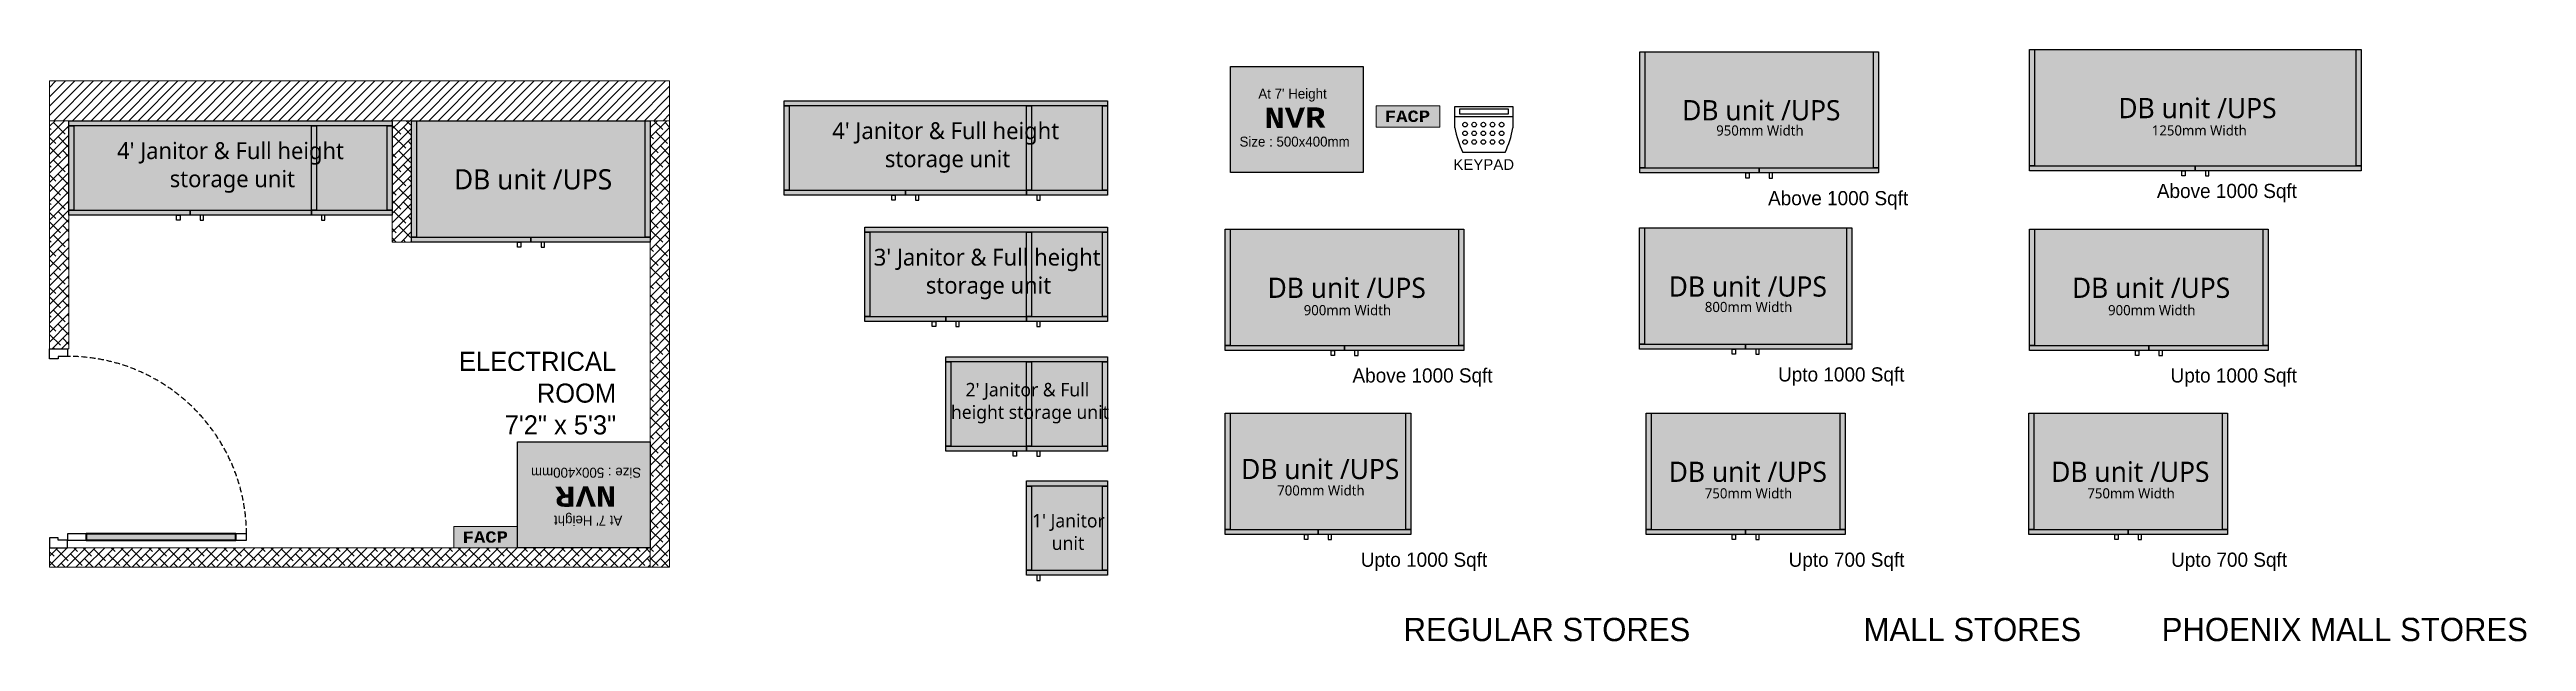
# Model space of a CAD drawing. Header units: millimetres. Extents: x 3696776 to 3706116, y -85011 to -82779.
import ezdxf
from ezdxf.entities.mleader import LeaderData, LeaderLine
from ezdxf.enums import TextEntityAlignment as Align
from ezdxf.math import Vec2, Vec3

# ---------------------------------------------------------------- set-up
doc = ezdxf.new("R2010")
doc.units = ezdxf.units.MM
doc.header["$LTSCALE"] = 0.5
doc.header["$MEASUREMENT"] = 0
doc.linetypes.add('HIDDEN2', pattern=[0.1875, 0.125, -0.0625])
for name, color, linetype, lineweight in [('.', 5, 'Continuous', 5), ('hatch', 252, 'Continuous', 9), ('TEXT', 7, 'Continuous', 30)]:
    doc.layers.add(name, color=color, linetype=linetype, lineweight=lineweight)
for name, color, linetype in [('door', 1, 'Continuous'), ('hacth', 7, 'Continuous'), ('PARTITION', 7, 'Continuous')]:
    doc.layers.add(name, color=color, linetype=linetype)
doc.styles.add('ARIAL', font='eurr____.ttf', dxfattribs={"height": 6})
doc.styles.add('SANSSERIF', font='sas_____.pfb')
doc.styles.get("Standard").update_dxf_attribs({"font": 'arial.ttf'})
doc.styles.add('style1', font='arial.ttf')
doc.styles.add('style2', font='courbd.ttf', dxfattribs={"height": 2})
pattern_1 = [(225, (12987.684, 5776.12), (17.67766953, -17.67766953), []), (315, (12987.684, 5776.12), (53.03300859, -17.67766953), [62.5, -37.5])]

# ---------------------------------------------------------------- blocks, each defined once
blk = doc.blocks.new('RFRWRW')
at = {"layer": 'PARTITION'}
h = blk.add_hatch(color=8, dxfattribs=at)
h.dxf.hatch_style = 1
h.paths.add_polyline_path([(3465216.3, -119827.3), (3466116.3, -119827.3), (3466116.3, -120284.5), (3465216.3, -120284.5)])
for points in [[(3465216.3, -120265.5), (3465216.3, -119827.3), (3465235.4, -119827.3), (3465235.4, -120265.5)], [(3466097.3, -120265.5), (3466097.3, -119827.3), (3466116.3, -119827.3), (3466116.3, -120265.5)], [(3465216.3, -120284.5), (3465216.3, -120265.5), (3465666.3, -120265.5), (3465666.3, -120284.5)], [(3465628.2, -120303.6), (3465615.5, -120303.6), (3465615.5, -120284.5), (3465628.2, -120284.5)], [(3465666.3, -120284.5), (3465666.3, -120265.5), (3466116.3, -120265.5), (3466116.3, -120284.5)], [(3465704.4, -120303.6), (3465717.1, -120303.6), (3465717.1, -120284.5), (3465704.4, -120284.5)]]:
    blk.add_lwpolyline(points, close=True)
at = {"color": 7}
blk.add_lwpolyline([(3465216.3, -119827.3), (3466116.3, -119827.3), (3466116.3, -120284.5), (3465216.3, -120284.5)], close=True, dxfattribs=at)
at = {"color": 7, "insert": (3465242.4, -120009.9), "char_height": 76.2, "attachment_point": 1}
blk.add_mtext_dynamic_manual_height_columns('\\pi133.76398;{\\fSegoe UI Light|b0|i0|c0|p34;DB unit /UPS}', width=838.125, gutter_width=25.4, heights=[0], dxfattribs=at)
blk = doc.blocks.new('DOOr')
at = {"layer": 'door', "lineweight": 35, "ltscale": 2, "true_color": 0x7aafdf}
h = blk.add_hatch(color=143, dxfattribs=at)
h.dxf.hatch_style = 1
h.paths.add_polyline_path([(20.11, -37.47), (20.11, -38.54), (45.21, -38.54), (45.21, -37.47)])
at = {"layer": 'door'}
for points in [[(13.98, -8.14), (13.98, -6.47), (16.98, -6.47), (16.98, -7.74), (15.41, -7.74), (15.41, -8.14), (13.98, -8.14)], [(13.98, -38.14), (13.98, -39.8), (16.98, -39.8), (16.98, -38.54), (15.41, -38.54), (15.41, -38.14), (13.98, -38.14)]]:
    blk.add_lwpolyline(points, dxfattribs=at)
blk.add_lwpolyline([(46.98, -38.54), (46.98, -37.47), (16.98, -37.47), (16.98, -38.54)], close=True, dxfattribs=at)
at = {"layer": 'door', "color": 143, "lineweight": 35, "ltscale": 2, "true_color": 0x7aafdf}
blk.add_lwpolyline([(45.21, -38.54), (45.21, -37.47), (20.11, -37.47), (20.11, -38.54)], close=True, dxfattribs=at)
at = {"layer": 'door', "color": 7, "linetype": 'HIDDEN2', "ltscale": 15}
blk.add_arc((17.05, -37.67), 29.93, 0.3762, 90.1354, dxfattribs=at)
blk = doc.blocks.new("4' Janitor & full height storage unit")
at = {"layer": 'PARTITION'}
h = blk.add_hatch(color=8, dxfattribs=at)
h.dxf.hatch_style = 1
h.paths.add_polyline_path([(-48, 0), (0, 0), (0, -14), (-48, -14)])
at = {"color": 7}
blk.add_lwpolyline([(-48, 0), (0, 0), (0, -14), (-48, -14)], close=True, dxfattribs=at)
for points in [[(-48, -0.75), (-48, 0), (0, 0), (0, -0.75)], [(-48, -13.25), (-48, -0.75), (-47.25, -0.75), (-47.25, -13.25)], [(-12, -13.25), (-12, -0.75), (-11.25, -0.75), (-11.25, -13.25)], [(-0.75, -13.25), (-0.75, -0.75), (0, -0.75), (0, -13.25)], [(-48, -14), (-48, -13.25), (-30, -13.25), (-30, -14)], [(-31.5, -14.75), (-32, -14.75), (-32, -14), (-31.5, -14)], [(-30, -14), (-30, -13.25), (-12, -13.25), (-12, -14)], [(-28.5, -14.75), (-28, -14.75), (-28, -14), (-28.5, -14)], [(-12, -14), (-12, -13.25), (0, -13.25), (0, -14)], [(-10.5, -14.75), (-10, -14.75), (-10, -14), (-10.5, -14)]]:
    blk.add_lwpolyline(points, close=True)
at = {"color": 7, "insert": (-40.77, -3.19), "char_height": 2.5, "attachment_point": 1}
blk.add_mtext_dynamic_manual_height_columns("\\pi-0.08185;{\\fSegoe UI Light|b0|i0|c0|p34;4' Janitor & Full height \\P\\pi7.73631;storage unit}", width=32.997, gutter_width=1, heights=[0], dxfattribs=at)
blk = doc.blocks.new("3' Janitor & full height storage unit")
at = {"layer": 'PARTITION'}
h = blk.add_hatch(color=8, dxfattribs=at)
h.dxf.hatch_style = 1
h.paths.add_polyline_path([(-36, 0), (0, 0), (0, -14), (-36, -14)])
at = {"color": 7}
blk.add_lwpolyline([(-36, 0), (0, 0), (0, -14), (-36, -14)], close=True, dxfattribs=at)
for points in [[(-36, -0.75), (-36, 0), (0, 0), (0, -0.75)], [(-36, -13.25), (-36, -0.75), (-35.25, -0.75), (-35.25, -13.25)], [(-12, -13.25), (-12, -0.75), (-11.25, -0.75), (-11.25, -13.25)], [(-0.75, -13.25), (-0.75, -0.75), (0, -0.75), (0, -13.25)], [(-36, -14), (-36, -13.25), (-24, -13.25), (-24, -14)], [(-25.5, -14.75), (-26, -14.75), (-26, -14), (-25.5, -14)], [(-24, -14), (-24, -13.25), (-12, -13.25), (-12, -14)], [(-22.5, -14.75), (-22, -14.75), (-22, -14), (-22.5, -14)], [(-12, -14), (-12, -13.25), (0, -13.25), (0, -14)], [(-10.5, -14.75), (-10, -14.75), (-10, -14), (-10.5, -14)]]:
    blk.add_lwpolyline(points, close=True)
at = {"color": 7, "insert": (-34.69, -3.19), "char_height": 2.5, "attachment_point": 1}
blk.add_mtext_dynamic_manual_height_columns("\\pi0.0027;{\\fSegoe UI Light|b0|i0|c0|p34;3' Janitor & Full height \\P\\pi7.73631;storage unit}", width=32.997, gutter_width=1, heights=[0], dxfattribs=at)
blk = doc.blocks.new("2' Janitor & full height storage unit")
at = {"layer": 'PARTITION'}
h = blk.add_hatch(color=8, dxfattribs=at)
h.dxf.hatch_style = 1
h.paths.add_polyline_path([(-24, 0), (0, 0), (0, -14), (-24, -14)])
at = {"color": 7}
blk.add_lwpolyline([(-24, 0), (0, 0), (0, -14), (-24, -14)], close=True, dxfattribs=at)
for points in [[(-24, -0.75), (-24, 0), (0, 0), (0, -0.75)], [(-24, -13.25), (-24, -0.75), (-23.25, -0.75), (-23.25, -13.25)], [(-12, -13.25), (-12, -0.75), (-11.25, -0.75), (-11.25, -13.25)], [(-0.75, -13.25), (-0.75, -0.75), (0, -0.75), (0, -13.25)], [(-24, -14), (-24, -13.25), (-12, -13.25), (-12, -14)], [(-13.5, -14.75), (-14, -14.75), (-14, -14), (-13.5, -14)], [(-12, -14), (-12, -13.25), (0, -13.25), (0, -14)], [(-10.5, -14.75), (-10, -14.75), (-10, -14), (-10.5, -14)]]:
    blk.add_lwpolyline(points, close=True)
at = {"color": 7, "insert": (-24.53, -3.86), "char_height": 2, "attachment_point": 1}
blk.add_mtext_dynamic_manual_height_columns("\\pi3.46426;{\\fSegoe UI Light|b0|i0|c0|p34;2' Janitor & Full \\P\\pi1.29899;height storage unit}", width=24.8588, gutter_width=1, heights=[0], dxfattribs=at)
blk = doc.blocks.new("1' Janitor unit")
at = {"layer": 'PARTITION'}
h = blk.add_hatch(color=8, dxfattribs=at)
h.dxf.hatch_style = 1
h.paths.add_polyline_path([(-12, 0), (0, 0), (0, -14), (-12, -14)])
at = {"color": 7}
blk.add_lwpolyline([(-12, 0), (0, 0), (0, -14), (-12, -14)], close=True, dxfattribs=at)
for points in [[(-12, -0.75), (-12, 0), (0, 0), (0, -0.75)], [(-12, -13.25), (-12, -0.75), (-11.25, -0.75), (-11.25, -13.25)], [(-0.75, -13.25), (-0.75, -0.75), (0, -0.75), (0, -13.25)], [(-12, -14), (-12, -13.25), (0, -13.25), (0, -14)], [(-10.5, -14.75), (-10, -14.75), (-10, -14), (-10.5, -14)]]:
    blk.add_lwpolyline(points, close=True)
at = {"color": 7, "insert": (-12.22, -4.89), "char_height": 2, "attachment_point": 1}
blk.add_mtext_dynamic_manual_height_columns("\\pi1.02364;{\\fSegoe UI Light|b0|i0|c0|p34;1' Janitor \\P\\pi3.9553;unit}", width=12.1477, gutter_width=1, heights=[0], dxfattribs=at)
blk = doc.blocks.new('T55')
h = blk.add_hatch(color=8)
h.dxf.hatch_style = 1
h.paths.add_polyline_path([(3462237.5, -119813), (3462737.8, -119813), (3462737.8, -120213), (3462237.5, -120213)])
blk.add_lwpolyline([(3462237.5, -119813), (3462737.8, -119813), (3462737.8, -120213), (3462237.5, -120213)], close=True)
at = {"style": 'style2'}
blk.add_text('NVR', height=76.34, rotation=0.41787, dxfattribs=at).set_placement((3462366.3, -120045.2))
at = {"color": 0, "lineweight": 5}
ml = blk.add_multileader_mtext('Standard', dxfattribs=at)
ml.set_content("{\\fBahnschrift SemiLight|b0|i0|c0|p34;\\C0;At 7' Height}", color=(99, 100, 102), style='style1')
ml.set_leader_properties()
ml.build(insert=Vec2(0, 0))
ml.multileader.update_dxf_attribs({"arrow_head_size": 37.5})
ctx = ml.context
ctx.base_point, ctx.char_height, ctx.arrow_head_size, ctx.landing_gap_size, ctx.plane_origin = Vec3(3462341.8, -119920.9), 37.506, 37.5, 1, Vec3(3469867, -120523.9)
ctx.mtext.insert, ctx.mtext.rotation, ctx.mtext.width, ctx.mtext.flow_direction = Vec3(3462342.8, -119896.7), 6.283185, 1111.689, 5
ml = blk.add_multileader_mtext('Standard', dxfattribs=at)
ml.set_content('{\\fBahnschrift SemiLight|b0|i0|c0|p34;\\C0;Size : 500x400mm}', color=(99, 100, 102), style='style1')
ml.set_leader_properties()
ml.build(insert=Vec2(0, 0))
ml.multileader.update_dxf_attribs({"arrow_head_size": 37.5})
ctx = ml.context
ctx.base_point, ctx.char_height, ctx.arrow_head_size, ctx.landing_gap_size, ctx.plane_origin = Vec3(3462270.8, -120096.6), 37.506, 37.5, 1, Vec3(3469796, -120704.9)
ctx.mtext.insert, ctx.mtext.rotation, ctx.mtext.width, ctx.mtext.flow_direction = Vec3(3462271.8, -120077.6), 6.283185, 1111.689, 5

msp = doc.modelspace()

# ---------------------------------------------------------------- hatches: boundary and pattern name
at = {"layer": '.', "lineweight": 0, "ltscale": 0.5, "true_color": 0x939598, "transparency": 33554562}
h = msp.add_hatch(color=252, dxfattribs=at)
h.dxf.hatch_style = 1
h.paths.add_polyline_path([(3701778.5, -83071.3), (3702018.5, -83071.3), (3702018.5, -82991.3), (3701778.5, -82991.3)])
h = msp.add_hatch(color=252, dxfattribs=at)
h.dxf.hatch_style = 1
h.paths.add_polyline_path([(3698300.9, -84657.6), (3698540.9, -84657.6), (3698540.9, -84577.6), (3698300.9, -84577.6)])
at = {"layer": 'hacth', "lineweight": 0, "ltscale": 0.5, "true_color": 0x636466, "transparency": 33554684}
h = msp.add_hatch(dxfattribs=at)
h.set_pattern_fill('ANSI31', color=251, scale=200)
h.paths.add_polyline_path([(3699114.1, -83047.6), (3696775.9, -83047.6), (3696775.9, -82897.6), (3699114.1, -82897.6)])
at = {"layer": 'hatch', "lineweight": 0, "ltscale": 0.5}
h = msp.add_hatch(dxfattribs=at)
h.set_pattern_fill('ANSI38', color=3, scale=200, angle=180)
h.set_pattern_definition([(225, (12428.084, 5776.12), (17.67766953, -17.67766953), []), (315, (12428.084, 5776.12), (53.03300859, -17.67766953), [62.5, -37.5])])
h.paths.add_polyline_path([(3696775.9, -83047.6), (3696848.9, -83047.6), (3696848.9, -83907.2), (3696775.9, -83907.2)])
h = msp.add_hatch(dxfattribs=at)
h.set_pattern_fill('ANSI38', color=3, scale=200, angle=180)
h.set_pattern_definition(pattern_1)
h.paths.add_polyline_path([(3698068.1, -83047.6), (3698141.1, -83047.6), (3698141.1, -83504.8), (3698068.1, -83504.8)])
h = msp.add_hatch(dxfattribs=at)
h.set_pattern_fill('ANSI38', color=3, scale=200, angle=180)
h.set_pattern_definition([(225, (13037.684, 5776.12), (17.67766953, -17.67766953), []), (315, (13037.684, 5776.12), (53.03300859, -17.67766953), [62.5, -37.5])])
h.paths.add_polyline_path([(3699041.1, -83047.6), (3699114.1, -83047.6), (3699114.1, -84730.2), (3699041.1, -84730.2)])
h = msp.add_hatch(dxfattribs=at)
h.set_pattern_fill('ANSI38', color=3, scale=200, angle=180)
h.set_pattern_definition(pattern_1)
h.paths.add_polyline_path([(3696775.9, -84657.6), (3699041.1, -84657.6), (3699041.1, -84730.6), (3696775.9, -84730.6)])
at = {"layer": 'PARTITION'}
h = msp.add_hatch(color=8, dxfattribs=at)
h.dxf.hatch_style = 1
h.paths.add_polyline_path([(3702772.7, -82787.3), (3703672.7, -82787.3), (3703672.7, -83244.5), (3702772.7, -83244.5)])
h = msp.add_hatch(color=8, dxfattribs=at)
h.dxf.hatch_style = 1
h.paths.add_polyline_path([(3704242.3, -82779.1), (3705492.3, -82779.1), (3705492.3, -83236.3), (3704242.3, -83236.3)])
h = msp.add_hatch(color=8, dxfattribs=at)
h.dxf.hatch_style = 1
h.paths.add_polyline_path([(3702771.7, -83451.8), (3703571.7, -83451.8), (3703571.7, -83909), (3702771.7, -83909)])
h = msp.add_hatch(color=8, dxfattribs=at)
h.dxf.hatch_style = 1
h.paths.add_polyline_path([(3701209.2, -84150.3), (3701909.2, -84150.3), (3701909.2, -84607.5), (3701209.2, -84607.5)])
h = msp.add_hatch(color=8, dxfattribs=at)
h.dxf.hatch_style = 1
h.paths.add_polyline_path([(3702796.7, -84150.3), (3703546.7, -84150.3), (3703546.7, -84607.5), (3702796.7, -84607.5)])
h = msp.add_hatch(color=8, dxfattribs=at)
h.dxf.hatch_style = 1
h.paths.add_polyline_path([(3704239.2, -84150.3), (3704989.2, -84150.3), (3704989.2, -84607.5), (3704239.2, -84607.5)])

# ---------------------------------------------------------------- linework, layer by layer
for p, q in [((3702075.4, -83074.6), (3702075.4, -82993.5)), ((3702075.4, -82993.5), (3702294.1, -82993.5)), ((3702075.4, -83031.9), (3702294.1, -83031.9)), ((3702294.1, -82993.5), (3702294.1, -83074.6)), ((3702264.4, -83167.4), (3702105.1, -83167.4))]:
    msp.add_line(p, q)
for points in [[(3702772.7, -83225.4), (3702772.7, -82787.3), (3702791.8, -82787.3), (3702791.8, -83225.4)], [(3703653.7, -83225.4), (3703653.7, -82787.3), (3703672.7, -82787.3), (3703672.7, -83225.4)], [(3704242.3, -83217.3), (3704242.3, -82779.1), (3704261.4, -82779.1), (3704261.4, -83217.3)], [(3705473.3, -83217.3), (3705473.3, -82779.1), (3705492.3, -82779.1), (3705492.3, -83217.3)], [(3702094.1, -83002.1), (3702276.3, -83002.1), (3702276.3, -83022.6), (3702094.1, -83022.6)], [(3704242.3, -83236.3), (3704242.3, -83217.3), (3704867.3, -83217.3), (3704867.3, -83236.3)], [(3704867.3, -83236.3), (3704867.3, -83217.3), (3705492.3, -83217.3), (3705492.3, -83236.3)], [(3702772.7, -83244.5), (3702772.7, -83225.4), (3703222.7, -83225.4), (3703222.7, -83244.5)], [(3703184.6, -83263.5), (3703171.9, -83263.5), (3703171.9, -83244.5), (3703184.6, -83244.5)], [(3703222.7, -83244.5), (3703222.7, -83225.4), (3703672.7, -83225.4), (3703672.7, -83244.5)], [(3703260.8, -83263.5), (3703273.5, -83263.5), (3703273.5, -83244.5), (3703260.8, -83244.5)], [(3704829.2, -83255.4), (3704816.5, -83255.4), (3704816.5, -83236.3), (3704829.2, -83236.3)], [(3704905.4, -83255.4), (3704918.1, -83255.4), (3704918.1, -83236.3), (3704905.4, -83236.3)], [(3702771.7, -83889.9), (3702771.7, -83451.8), (3702790.8, -83451.8), (3702790.8, -83889.9)], [(3703552.7, -83889.9), (3703552.7, -83451.8), (3703571.7, -83451.8), (3703571.7, -83889.9)], [(3702771.7, -83909), (3702771.7, -83889.9), (3703171.7, -83889.9), (3703171.7, -83909)], [(3703133.6, -83928), (3703120.9, -83928), (3703120.9, -83909), (3703133.6, -83909)], [(3703171.7, -83909), (3703171.7, -83889.9), (3703571.7, -83889.9), (3703571.7, -83909)], [(3703209.8, -83928), (3703222.5, -83928), (3703222.5, -83909), (3703209.8, -83909)], [(3701209.2, -84588.4), (3701209.2, -84150.3), (3701228.3, -84150.3), (3701228.3, -84588.4)], [(3701890.2, -84588.4), (3701890.2, -84150.3), (3701909.2, -84150.3), (3701909.2, -84588.4)], [(3702796.7, -84588.4), (3702796.7, -84150.3), (3702815.8, -84150.3), (3702815.8, -84588.4)], [(3703527.7, -84588.4), (3703527.7, -84150.3), (3703546.7, -84150.3), (3703546.7, -84588.4)], [(3704239.2, -84588.4), (3704239.2, -84150.3), (3704258.3, -84150.3), (3704258.3, -84588.4)], [(3704970.2, -84588.4), (3704970.2, -84150.3), (3704989.2, -84150.3), (3704989.2, -84588.4)], [(3701209.2, -84607.5), (3701209.2, -84588.4), (3701559.2, -84588.4), (3701559.2, -84607.5)], [(3701521.1, -84626.5), (3701508.4, -84626.5), (3701508.4, -84607.5), (3701521.1, -84607.5)], [(3701559.2, -84607.5), (3701559.2, -84588.4), (3701909.2, -84588.4), (3701909.2, -84607.5)], [(3701597.3, -84626.5), (3701610, -84626.5), (3701610, -84607.5), (3701597.3, -84607.5)], [(3702796.7, -84607.5), (3702796.7, -84588.4), (3703171.7, -84588.4), (3703171.7, -84607.5)], [(3703133.6, -84626.5), (3703120.9, -84626.5), (3703120.9, -84607.5), (3703133.6, -84607.5)], [(3703171.7, -84607.5), (3703171.7, -84588.4), (3703546.7, -84588.4), (3703546.7, -84607.5)], [(3703209.8, -84626.5), (3703222.5, -84626.5), (3703222.5, -84607.5), (3703209.8, -84607.5)], [(3704239.2, -84607.5), (3704239.2, -84588.4), (3704614.2, -84588.4), (3704614.2, -84607.5)], [(3704576.1, -84626.5), (3704563.4, -84626.5), (3704563.4, -84607.5), (3704576.1, -84607.5)], [(3704614.2, -84607.5), (3704614.2, -84588.4), (3704989.2, -84588.4), (3704989.2, -84607.5)], [(3704652.3, -84626.5), (3704665, -84626.5), (3704665, -84607.5), (3704652.3, -84607.5)]]:
    msp.add_lwpolyline(points, close=True)
at = {"color": 7}
for points in [[(3702772.7, -82787.3), (3703672.7, -82787.3), (3703672.7, -83244.5), (3702772.7, -83244.5)], [(3704242.3, -82779.1), (3705492.3, -82779.1), (3705492.3, -83236.3), (3704242.3, -83236.3)], [(3702771.7, -83451.8), (3703571.7, -83451.8), (3703571.7, -83909), (3702771.7, -83909)], [(3701209.2, -84150.3), (3701909.2, -84150.3), (3701909.2, -84607.5), (3701209.2, -84607.5)], [(3702796.7, -84150.3), (3703546.7, -84150.3), (3703546.7, -84607.5), (3702796.7, -84607.5)], [(3704239.2, -84150.3), (3704989.2, -84150.3), (3704989.2, -84607.5), (3704239.2, -84607.5)]]:
    msp.add_lwpolyline(points, close=True, dxfattribs=at)
at = {"lineweight": 0, "ltscale": 0.5}
for points in [[(3699114.1, -83047.6), (3696775.9, -83047.6), (3696775.9, -82897.6), (3699114.1, -82897.6)], [(3701778.5, -83071.3), (3702018.5, -83071.3), (3702018.5, -82991.3), (3701778.5, -82991.3)], [(3698300.9, -84657.6), (3698540.9, -84657.6), (3698540.9, -84577.6), (3698300.9, -84577.6)]]:
    msp.add_lwpolyline(points, close=True, dxfattribs=at)
for centre in [(3702113.8, -83062.1), (3702113.8, -83094.8), (3702113.8, -83127.6), (3702148.2, -83062.1), (3702148.2, -83094.8), (3702148.2, -83127.6), (3702182.6, -83062.1), (3702182.6, -83094.8), (3702182.6, -83127.6), (3702217.1, -83062.1), (3702217.1, -83094.8), (3702217.1, -83127.6), (3702251.5, -83062.1), (3702251.5, -83094.8), (3702251.5, -83127.6)]:
    msp.add_circle(centre, 8.6)
for centre, start, end in [((3702432.5, -83011.3), 190.04415, 205.4871), ((3701937, -83011.3), 334.5129, 349.95585)]:
    msp.add_arc(centre, 362.7, start, end)
at = {"layer": 'hatch', "color": 3, "lineweight": 0, "ltscale": 0.5}
for points in [[(3696775.9, -83047.6), (3696848.9, -83047.6), (3696848.9, -83907.2), (3696775.9, -83907.2)], [(3698068.1, -83047.6), (3698141.1, -83047.6), (3698141.1, -83504.8), (3698068.1, -83504.8)], [(3699041.1, -83047.6), (3699114.1, -83047.6), (3699114.1, -84730.2), (3699041.1, -84730.2)], [(3696775.9, -84657.6), (3699041.1, -84657.6), (3699041.1, -84730.6), (3696775.9, -84730.6)]]:
    msp.add_lwpolyline(points, close=True, dxfattribs=at)

# ---------------------------------------------------------------- block references
at = {"lineweight": 0}
for name, p in [('T55', (238991.4, 36970.2)), ('RFRWRW', (232924.8, 36779.7)), ('RFRWRW', (235992.9, 36370.7)), ('RFRWRW', (239026, 36370.7))]:
    msp.add_blockref(name, p, dxfattribs=at)
at = {"color": 1, "lineweight": 0, "xscale": 25.4, "yscale": 25.4, "zscale": 25.4}
for name, p in [("4' Janitor & full height storage unit", (3700765.1, -82972.3)), ("4' Janitor & full height storage unit", (3698068.1, -83047.6)), ("3' Janitor & full height storage unit", (3700765.1, -83449)), ("2' Janitor & full height storage unit", (3700765.1, -83937.8)), ("1' Janitor unit", (3700765.1, -84405.6))]:
    msp.add_blockref(name, p, dxfattribs=at)
at = {"xscale": 22.5108473216135, "yscale": 22.5108473216135, "zscale": 22.5108473216135}
msp.add_blockref('DOOr', (3696461.2, -83761.6), dxfattribs=at)
at = {"lineweight": 0, "rotation": 180}
msp.add_blockref('T55', (7161278.6, -204470.6), dxfattribs=at)

# ---------------------------------------------------------------- texts
at = {"style": 'style2'}
for p in [(3701811.2, -83052.7), (3698333.6, -84638.9)]:
    msp.add_text('FACP', height=42.67, rotation=0.41787, dxfattribs=at).set_placement(p)
at = {"color": 7, "attachment_point": 1}
for s, width, gutter_width, insert, char_height in [('\\pi133.76398;{\\fSegoe UI Light|b0|i0|c0|p34;DB unit /UPS}', 838.125, 25.4, (3702798.8, -82969.8), 76.2), ('\\pi133.76398;{\\fSegoe UI Light|b0|i0|c0|p34;DB unit /UPS}', 838.125, 25.4, (3704443.4, -82961.7), 76.2), ('\\pi50.89478;{\\fSegoe UI Light|b0|i0|c0|p34;950mm Width}', 420, 12.7, (3703009.8, -83065), 38.185), ('\\pi40.92241;{\\fSegoe UI Light|b0|i0|c0|p34;1250mm Width}', 420, 12.7, (3704662.4, -83064.9), 38.185), ('\\pi133.76398;{\\fSegoe UI Light|b0|i0|c0|p34;DB unit /UPS}', 838.125, 25.4, (3702747.8, -83634.3), 76.2), ('\\pi50.89478;{\\fSegoe UI Light|b0|i0|c0|p34;900mm Width}', 420, 12.7, (3701454.3, -83742.4), 38.185), ('\\pi50.96135;{\\fSegoe UI Light|b0|i0|c0|p34;800mm Width}', 420, 12.7, (3702966.8, -83730.5), 38.185), ('\\pi50.89478;{\\fSegoe UI Light|b0|i0|c0|p34;900mm Width}', 420, 12.7, (3704487.4, -83742.4), 38.185), ('\\pi133.76398;{\\fSegoe UI Light|b0|i0|c0|p34;DB unit /UPS}', 838.125, 25.4, (3701135.3, -84322.3), 76.2), ('\\pi133.76398;{\\fSegoe UI Light|b0|i0|c0|p34;DB unit /UPS}', 838.125, 25.4, (3702747.8, -84332.8), 76.2), ('\\pi133.76398;{\\fSegoe UI Light|b0|i0|c0|p34;DB unit /UPS}', 838.125, 25.4, (3704190.3, -84332.8), 76.2), ('\\pi50.9081;{\\fSegoe UI Light|b0|i0|c0|p34;700mm Width}', 420, 12.7, (3701354.3, -84422), 38.185), ('\\pi50.9081;{\\fSegoe UI Light|b0|i0|c0|p34;750mm Width}', 420, 12.7, (3702966.8, -84433), 38.185), ('\\pi50.9081;{\\fSegoe UI Light|b0|i0|c0|p34;750mm Width}', 420, 12.7, (3704409.3, -84433), 38.185)]:
    msp.add_mtext_dynamic_manual_height_columns(s, width=width, gutter_width=gutter_width, heights=[0], dxfattribs=dict(at, insert=insert, char_height=char_height))
at = {"layer": 'TEXT', "style": 'SANSSERIF'}
msp.add_text('KEYPAD', height=40.38, dxfattribs=at).set_placement((3702184.1, -83212.6), align=Align.MIDDLE_CENTER)
at = {"layer": 'TEXT', "color": 0, "attachment_point": 3, "style": 'ARIAL'}
for s, width, gutter_width, insert, char_height in [('{\\fBahnschrift SemiLight|b0|i0|c0|p34;Above 1000 Sqft}', 1503.678, 501.3, (3703784.6, -83312.6, 1056.7), 53.424), ('{\\fBahnschrift SemiLight|b0|i0|c0|p34;Above 1000 Sqft}', 1503.678, 501.3, (3705250.7, -83285.4, 1056.7), 53.424), ('{\\fBahnschrift SemiLight|b0|i0|c0|p34; ELECTRICAL \\PROOM\\P7\'2" x 5\'3"}', 2022.13, 674.1, (3698912.4, -83918.6, 889), 71.844), ('{\\fBahnschrift SemiLight|b0|i0|c0|p34;Above 1000 Sqft}', 1503.678, 501.3, (3702217.6, -83980.9, 1056.7), 53.424), ('{\\fBahnschrift SemiLight|b0|i0|c0|p34;Upto 1000 Sqft}', 1503.678, 501.3, (3703770.6, -83977.1, 1056.7), 53.424), ('{\\fBahnschrift SemiLight|b0|i0|c0|p34;Upto 1000 Sqft}', 1503.678, 501.3, (3705250.7, -83980.9, 1056.7), 53.424), ('{\\fBahnschrift SemiLight|b0|i0|c0|p34;Upto 1000 Sqft}', 1503.678, 501.3, (3702197.1, -84675.6, 1056.7), 53.424), ('{\\fBahnschrift SemiLight|b0|i0|c0|p34;Upto 700 Sqft}', 1503.678, 501.3, (3703770.6, -84675.6, 1056.7), 53.424), ('{\\fBahnschrift SemiLight|b0|i0|c0|p34;Upto 700 Sqft}', 1503.678, 501.3, (3705213.1, -84675.6, 1056.7), 53.424), ('{\\fBahnschrift SemiLight|b0|i0|c0|p34;REGULAR STORES}', 2467.096, 822.4, (3702963, -84921.6, 1056.7), 87.653), ('{\\fBahnschrift SemiLight|b0|i0|c0|p34;MALL STORES}', 2467.096, 822.4, (3704437, -84921.6, 1056.7), 87.653), ('{\\fBahnschrift SemiLight|b0|i0|c0|p34;PHOENIX MALL STORES}', 2467.096, 822.4, (3706121.5, -84921.6, 1056.7), 87.653)]:
    msp.add_mtext_dynamic_manual_height_columns(s, width=width, gutter_width=gutter_width, heights=[0], dxfattribs=dict(at, insert=insert, char_height=char_height))

doc.saveas('drawing.dxf')
